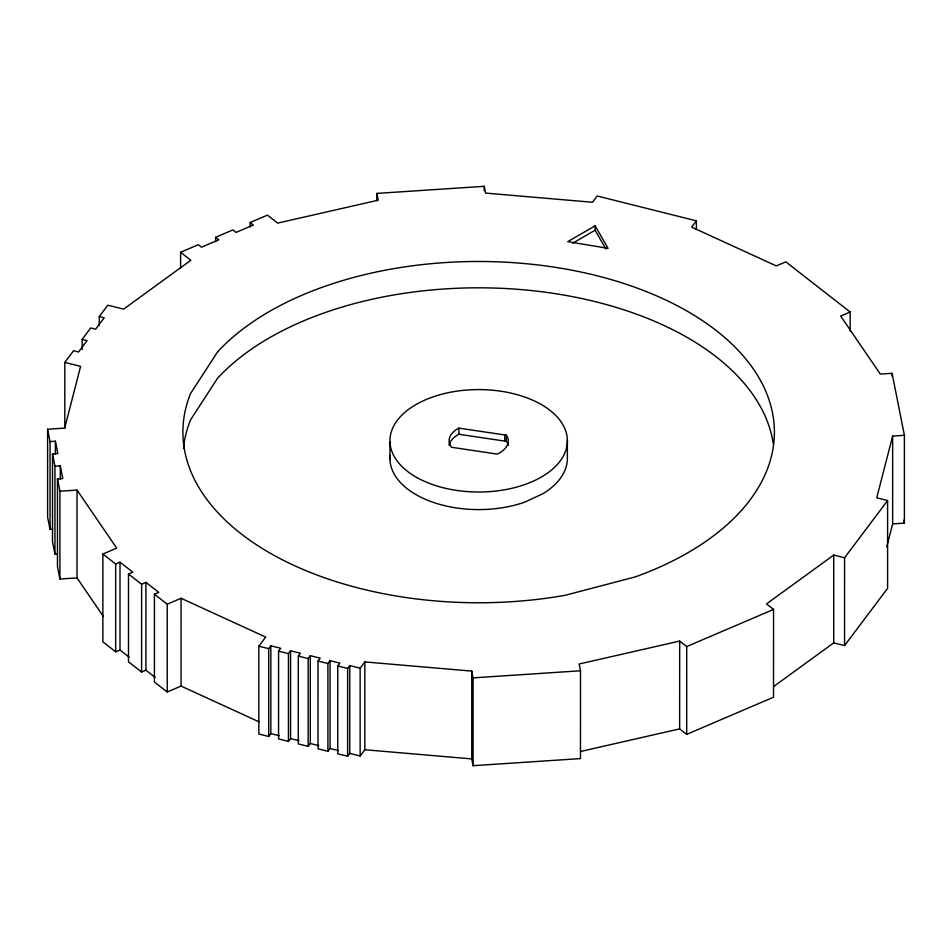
<?xml version="1.0" encoding="UTF-8"?>
<svg xmlns="http://www.w3.org/2000/svg" width="952" height="952" viewBox="0 0 952 952"><rect width="100%" height="100%" fill="white"/><g stroke="black" fill="none" stroke-linecap="round" stroke-linejoin="round"><path stroke-width="1.43" d="M64.807 428.281L64.807 362.426L80.599 366.377L64.7 428.102L47.6 429.233L47.6 517.043L50.051 529.371L52.717 529.193M50.051 529.371L50.051 441.561L47.6 429.233M50.051 441.561L55.394 441.216L57.846 453.545L52.503 453.902L52.503 541.712L54.954 554.052L57.62 553.874M54.954 554.052L54.954 466.242L52.503 453.902M55.394 454.39L55.394 441.216M54.954 466.242L60.297 465.885L62.808 478.535L57.465 478.892L57.465 566.69L59.916 579.03L77.005 577.9L103.471 616.598M59.916 579.03L59.916 491.22L57.465 478.892M60.297 479.058L60.297 465.885M77.005 577.9L77.017 490.09L59.916 491.22M82.158 349.598L82.158 339.352L90.714 327.964L95.652 329.19L104.208 317.801L99.282 316.564L99.282 325.346M77.017 490.09L116.703 548.138L102.876 554.052L102.876 641.862L115.68 651.834L120 649.99L129.305 657.249M115.68 651.834L115.68 564.024L102.876 554.052M120 649.99L120 562.18L115.68 564.024M120 562.18L132.804 572.152L128.484 574.008L128.484 661.818L141.61 672.041L145.93 670.196L155.247 677.455M141.61 672.041L141.622 584.231L128.484 574.008M145.93 670.196L145.942 582.386L141.622 584.231M145.942 582.386L158.746 592.358L154.426 594.215L154.414 682.013L167.231 691.997L181.047 686.083L258.968 721.806M167.231 691.997L167.231 604.187L154.426 594.215M180.594 268.381L180.594 252.28L198.314 244.7L201.515 247.199L218.793 239.809L215.592 237.31L232.871 229.92L236.084 232.407L253.363 225.017L250.162 222.53L267.441 215.128L277.686 223.113L378.218 200.194L376.873 193.411L484.247 186.306L485.591 193.089L592.501 202.264L597.213 196.005L696.364 220.84L696.364 229.622M181.047 686.083L181.059 598.272L167.231 604.187M181.059 598.272L265.691 637.078L258.837 646.194L258.837 734.004L268.702 736.479L270.844 733.623L270.844 645.813L280.709 648.288L278.579 651.132L278.567 738.942L288.432 741.418L290.574 738.573L290.574 650.763L300.439 653.227L298.309 656.083L298.297 743.893L308.162 746.368L310.304 743.512L310.304 655.702L320.169 658.177L318.039 661.021L318.027 748.831L327.893 751.307L330.035 748.462L330.035 660.652L339.9 663.116L337.77 665.972L337.758 753.782L347.623 756.245L349.765 753.401L349.765 665.591L360.13 668.185L364.842 661.926L471.752 671.101L473.096 677.883L473.096 765.694L580.47 758.589L580.482 670.779L579.137 663.996L679.668 641.077L686.713 646.563L686.701 734.373L773.536 697.221L773.548 609.411L766.503 603.925L833.726 555.064L844.579 557.777L887.597 500.538L876.744 497.813L892.643 436.087L904.4 435.314L904.4 523.124L892.643 523.897L886.728 546.865M268.702 736.479L268.714 648.669L270.844 645.813M288.432 741.418L288.444 653.607L290.574 650.763M308.162 746.368L308.174 658.546L310.304 655.702M327.893 751.307L327.904 663.496L330.035 660.652M347.623 756.245L347.635 668.435L349.765 665.591M349.765 753.401L360.13 755.995L360.13 668.185M360.13 755.995L364.842 749.736L364.842 661.926M376.873 200.729L376.873 193.411M473.096 765.694L471.752 758.911L471.752 671.101M484.247 190.697L484.247 186.306M686.701 734.373L679.657 728.887L679.668 641.077M773.702 686.499L833.714 642.874L833.726 555.064M833.714 642.874L844.567 645.587L844.579 557.777M850.148 331.01L850.148 311.982L785.793 261.848L776.297 265.917L691.652 227.111L696.364 220.84M887.597 500.538L887.597 588.348L844.567 645.587M892.083 376.242L892.083 373.315L880.338 374.1L840.652 316.052L850.148 311.982M892.643 523.897L892.643 436.087M64.807 362.426L73.59 350.741L78.528 351.978L87.084 340.59L82.158 339.352M99.282 316.564L107.838 305.175L123.629 309.126L190.84 260.265L180.594 252.28M595.131 225.826L567.749 241.63L608.042 248.353L595.131 225.826L595.131 230.217L605.9 248.984M572.735 243.153L595.131 230.217M686.713 646.563L773.548 609.411M580.565 751.473L679.657 728.887M473.096 677.883L580.482 670.779M364.842 749.736L471.752 758.911M504.703 434.945L506.309 435.159L507.594 437.254A29.572 17.076 0 0 1 498.455 453.497L497.242 454.092L451.427 447.262L449.737 444.358L449.13 439.907A29.572 17.076 0 0 1 458.888 428.114L504.703 434.945L504.703 441.085L506.309 441.3L507.594 443.406A29.572 17.076 0 0 1 508.154 445.619M449.296 444.941A29.572 17.076 0 0 1 458.888 434.267L504.703 441.085M258.837 646.194L268.714 648.669M278.579 651.132L288.444 653.607M298.309 656.083L308.174 658.546M318.039 661.021L327.904 663.496M337.77 665.972L347.635 668.435M270.844 733.623L279.305 735.741M290.574 738.573L299.035 740.692M310.304 743.512L318.765 745.63M330.035 748.462L338.495 750.581M892.083 373.315L904.4 435.314M903.817 520.244L904.4 523.124M567.368 439.681L567.368 457.246A88.726 51.218 0 0 1 542.771 493.779L524.707 502.156A88.726 51.218 0 0 1 432.993 502.275A88.726 51.218 0 0 1 390.082 455.484M506.309 435.159L506.309 441.3M458.888 428.114L458.888 434.267M449.356 441.573L449.356 445.262M389.963 441.93L389.963 459.495M250.162 222.53L250.162 226.909M215.592 237.31L215.592 241.701M183.427 448.452A295.739 170.634 0 0 1 190.519 419.915L217.58 378.206A295.739 170.634 0 0 1 537.975 291.288A295.739 170.634 0 0 1 773.333 444.037M217.58 351.859L190.531 393.581A295.739 170.634 0 0 0 565.083 595.309L635.341 576.876A295.739 170.634 0 0 0 680.406 307.401A295.739 170.634 0 0 0 217.58 351.859M417.333 477.809A88.726 51.218 0 0 0 564.845 452.973A88.726 51.218 0 0 0 453.83 391.629A88.726 51.218 0 0 0 417.333 477.809"/></g></svg>
